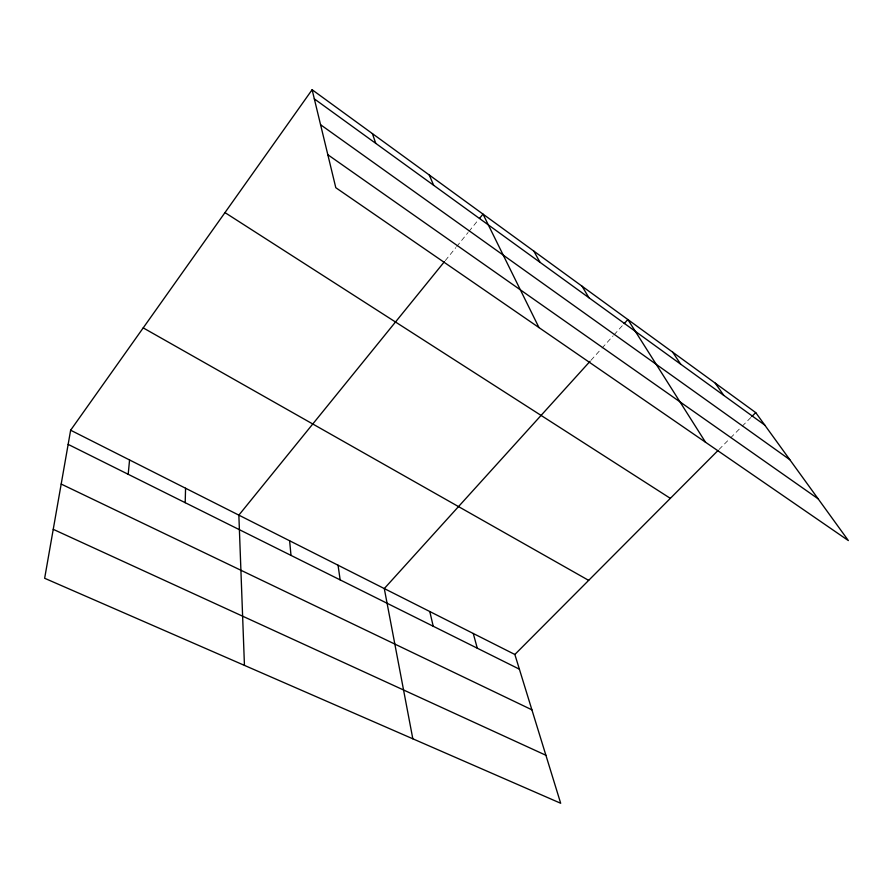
<?xml version="1.0" encoding="UTF-8"?>
<svg xmlns="http://www.w3.org/2000/svg" width="893" height="893" viewBox="0 0 893 893"><rect width="100%" height="100%" fill="white"/><g stroke="black" fill="none" stroke-linecap="round" stroke-linejoin="round"><path stroke-width="0.67" stroke-dasharray="4.46 3.35" d="M445.317 260.577L455.832 247.618M456.714 246.535L468.099 232.481M468.981 231.41L477.744 220.593M590.976 360.292L601.123 349.085M602.049 348.069L613.111 335.846M614.038 334.83L623.258 324.639M719.01 449.492L729.637 438.809M730.608 437.838L741.235 427.167M742.206 426.195L750.901 417.466"/><path stroke-width="1.34" d="M185.197 502.692L185.565 488.237M128.19 474.295L129.563 459.973M70.636 430.214L44.65 578.273L560.681 803.265L514.859 654.48L70.636 430.214L312.115 89.735L755.735 412.611L848.35 540.566L335.801 187.709L312.115 89.735M444.435 261.66L238.855 515.138L244.448 665.385M479.496 218.439L483.001 214.119L538.981 327.586M590.061 361.308L384.291 588.565L412.823 738.79M624.185 323.623L627.868 319.549L705.515 442.236M514.859 654.48L718.039 450.463M751.861 416.495L755.735 412.611M53.245 529.337L545.891 755.266M61.193 484.062L531.904 709.823M68.158 444.379L519.391 669.181M143.215 327.887L588.666 580.372M224.98 212.601L670.342 498.35M327.82 154.712L818.122 498.807M320.576 124.73L789.814 459.694M314.325 98.877L764.743 425.057M715.226 383.13L723.788 395.398M672.663 352.155L680.7 364.199M582.091 286.24L588.922 297.737M533.869 251.145L539.986 262.296M429.254 174.995L433.652 185.286M372.392 133.604L375.763 143.36M473.268 633.483L477.275 648.195M429.79 611.538L433.217 626.25M338.045 565.213L340.166 579.892M289.622 540.767L290.995 555.39"/></g></svg>
